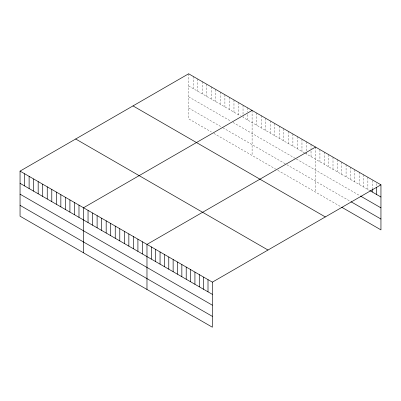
<?xml version="1.0" encoding="UTF-8"?>
<svg xmlns="http://www.w3.org/2000/svg" width="401" height="401" viewBox="0 0 401 401"><rect width="100%" height="100%" fill="white"/><g stroke="black" fill="none" stroke-linecap="round" stroke-linejoin="round"><path stroke-width="0.3" stroke-dasharray="2 1.5" d="M188.635 73.784L188.635 118.851L211.302 131.939M188.635 85.984L240.515 115.934M304.484 152.866L243.036 117.388L243.036 115.558M304.986 153.157L369.326 190.305M188.635 96.831L230.946 121.257M232.961 122.42L295.918 158.771M296.424 159.062L360.123 195.838M188.635 108.004L222.385 127.488M222.886 127.779L286.349 164.42M286.855 164.711L350.434 201.417M213.823 133.393L275.773 169.162M277.788 170.325L340.75 206.675M376.589 183.518L376.589 186.57M372.233 180.39L372.233 188.931M367.872 177.267L367.872 189.462M363.512 174.751L363.512 186.946M359.156 172.23L359.156 184.43M354.795 169.713L354.795 181.914M350.434 167.197L350.434 179.397M346.078 164.681L346.078 176.881M341.717 162.164L341.717 174.365M337.361 159.648L337.361 171.849M333 157.132L333 169.332M328.64 154.616L328.64 166.816M324.284 152.099L324.284 164.3M319.923 149.583L319.923 161.778M315.562 147.067L315.562 192.134M311.031 144.445L311.031 148.716M311.031 151.157L311.031 156.646M306.499 141.829L306.499 151.588M306.499 152.2L306.499 154.029M301.963 139.212L301.963 151.413M297.432 136.596L297.432 148.796M292.9 133.979L292.9 146.18M288.364 131.363L288.364 143.563M283.833 128.746L283.833 140.946M279.296 126.13L279.296 138.325M274.765 123.508L274.765 135.708M270.234 120.891L270.234 133.092M265.698 118.275L265.698 130.475M261.166 115.658L261.166 127.859M256.635 113.042L256.635 125.242M252.099 110.425L252.099 155.493M247.567 107.809L247.567 112.079M247.567 114.516L247.567 120.009M243.036 105.192L243.036 114.952M238.5 102.571L238.5 114.771M233.968 99.954L233.968 112.155M229.437 97.338L229.437 109.538M224.901 94.721L224.901 106.922M220.37 92.105L220.37 104.305M215.833 89.488L215.833 101.689M211.302 86.872L211.302 99.072M206.771 84.255L206.771 96.451M202.234 81.634L202.234 93.834M197.703 79.017L197.703 91.217M193.172 76.401L193.172 88.601"/><path stroke-width="0.6" d="M20.05 171.117L212.365 282.149L212.365 327.216L20.05 216.184L20.05 171.117L188.635 73.784L380.95 184.816L380.95 229.883L341.717 207.232M252.099 110.425L83.513 207.758L83.513 252.825M315.562 147.067L146.977 244.399L146.977 289.467M212.365 282.149L380.95 184.816M369.812 190.585L380.95 197.016M360.609 196.119L380.95 207.863M350.92 201.698L380.95 219.036M133.002 105.904L325.316 216.936M75.684 138.997L267.998 250.029M20.05 183.317L212.365 294.349M20.05 194.164L212.365 305.196M20.05 205.337L212.365 316.369M376.589 187.177L376.589 194.5M372.233 189.543L372.233 191.984M208.004 279.632L208.004 291.833M203.643 277.116L203.643 289.316M199.287 274.6L199.287 286.795M194.926 272.084L194.926 284.279M190.565 269.562L190.565 281.763M186.209 267.046L186.209 279.246M181.848 264.53L181.848 276.73M177.493 262.013L177.493 274.214M173.132 259.497L173.132 271.698M168.771 256.981L168.771 269.181M164.415 254.465L164.415 266.665M160.054 251.948L160.054 264.149M155.693 249.432L155.693 261.632M151.337 246.916L151.337 259.116M142.445 241.778L142.445 253.978M137.909 239.161L137.909 251.362M133.378 236.545L133.378 248.745M128.846 233.928L128.846 246.129M124.31 231.312L124.31 243.512M119.779 228.695L119.779 240.896M115.247 226.079L115.247 238.279M110.711 223.462L110.711 235.658M106.18 220.841L106.18 233.041M101.643 218.224L101.643 230.425M97.112 215.608L97.112 227.808M92.581 212.991L92.581 225.192M88.045 210.375L88.045 222.575M78.982 205.142L78.982 217.342M74.446 202.525L74.446 214.72M69.914 199.904L69.914 212.104M65.383 197.287L65.383 209.487M60.847 194.67L60.847 206.871M56.315 192.054L56.315 204.254M51.784 189.437L51.784 201.638M47.248 186.821L47.248 199.021M42.717 184.204L42.717 196.405M38.18 181.588L38.18 193.783M33.649 178.966L33.649 191.167M29.118 176.35L29.118 188.55M24.581 173.733L24.581 185.934"/></g></svg>
